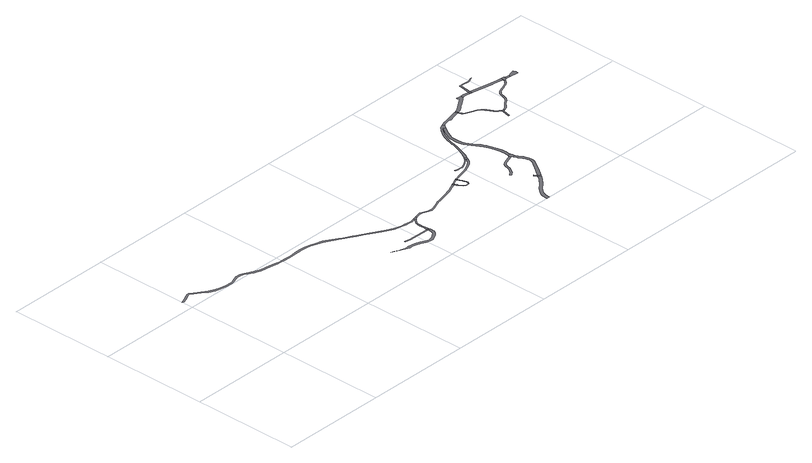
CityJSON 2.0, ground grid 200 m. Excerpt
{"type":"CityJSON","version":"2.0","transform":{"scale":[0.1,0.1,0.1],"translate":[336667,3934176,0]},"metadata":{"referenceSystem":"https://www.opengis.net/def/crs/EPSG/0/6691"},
"CityObjects":{
"road1":{"type":"Road","attributes":{"RoadStructureAttribute.sectionType":"1"},"geometry":[{"type":"MultiSurface","lod":"1","boundaries":[[[0,1,2,3,4,5,6,7,8,9,10,11,12,13,14,15,16,17,18,19,20,21,22,23,24,25,26,27,28,29,30,31,32,33,34,35,36,37,38,39,40,41,42,43,44,45,46,47,48,49,50,51,52,53,54,55,56,57,58,59,60,61,62,63,64,65,66,67,68,69,70,71,72,73,74,75,76,77,78,79,80,81,82,83,84,85,86,87,88,89,90,91,92,93,94,95,96,97,98,99,100,101,102,103,104,105,106,107,108,109,110,111,112,113,9,114,115,116,117,118,119,120,121,122,123,124]]]}]},
"road2":{"type":"Road","attributes":{"RoadStructureAttribute.sectionType":"1"},"geometry":[{"type":"MultiSurface","lod":"1","boundaries":[[[125,126,127,128,129,130,131,132,133,134,135,136,137,138,139,140,141,142,143,144,145,146,147,148,149,150,151,152,153,154,155,156,157,158,159,160,161,162,163]]]}]},
"road3":{"type":"Road","attributes":{"RoadStructureAttribute.sectionType":"1"},"geometry":[{"type":"MultiSurface","lod":"1","boundaries":[[[123,164,165,166,167,168,169,170,171,172,173,125]]]}]},
"road4":{"type":"Road","geometry":[{"type":"MultiSurface","lod":"1","boundaries":[[[174,124,123,125,163]]]}]},
"road5":{"type":"Road","geometry":[{"type":"MultiSurface","lod":"1","boundaries":[[[10,9,8,175,176]]]}]},
"road6":{"type":"Road","attributes":{"RoadStructureAttribute.sectionType":"1"},"geometry":[{"type":"MultiSurface","lod":"1","boundaries":[[[177,178,179,180,181,182,183,184,185,186,187,188,189,190,191,192,193,176,175,194,195,196,197,198,199,200,201,202,203,204,205,206,207,208,209,210,211,212]]]}]},
"road7":{"type":"Road","geometry":[{"type":"MultiSurface","lod":"1","boundaries":[[[213,214,177,212]]]}]},
"road8":{"type":"Road","attributes":{"RoadStructureAttribute.sectionType":"1"},"geometry":[{"type":"MultiSurface","lod":"1","boundaries":[[[215,216,217,214,213,212,218,219,220,221,222,223,224,225,226,227,228,229,230,231,232,233,234],[235,236,234,237,238,239,240,241,242,243,244,245,246,247,248,249,250,251,213]]]}]},
"road9":{"type":"Road","geometry":[{"type":"MultiSurface","lod":"1","boundaries":[[[233,252,215,234]]]}]},
"road10":{"type":"Road","attributes":{"RoadStructureAttribute.sectionType":"1"},"geometry":[{"type":"MultiSurface","lod":"1","boundaries":[[[253,254,255,256,257,258,259,260,261,262,263,252,233,264,265,266,267,268,269,270,271]]]}]},
"road11":{"type":"Road","attributes":{"RoadStructureAttribute.sectionType":"1"},"geometry":[{"type":"MultiSurface","lod":"1","boundaries":[[[272,273,274,275,276,277,278,279,280,281,282,283,284,285,286,287,288,289,290,291,292,293,294,295,296,297,298,299,300,301,302]]]}]},
"road12":{"type":"Road","attributes":{"RoadStructureAttribute.sectionType":"1"},"geometry":[{"type":"MultiSurface","lod":"1","boundaries":[[[303,304,305,306,307,308,309,310,311,312,313,314,315,316,317,318,319,320,321,253]]]}]},
"road13":{"type":"Road","geometry":[{"type":"MultiSurface","lod":"1","boundaries":[[[322,323,324,325,326,303,253,271]]]}]},
"road14":{"type":"Road","geometry":[{"type":"MultiSurface","lod":"1","boundaries":[[[327,328,329,330]]]}]},
"road15":{"type":"Road","geometry":[{"type":"MultiSurface","lod":"1","boundaries":[[[329,302,301,331,330]]]}]},
"road16":{"type":"Road","attributes":{"RoadStructureAttribute.sectionType":"1"},"geometry":[{"type":"MultiSurface","lod":"1","boundaries":[[[332,333,334,335,336,337,338,339,340,341,342,343,344,345,346,347,348,349,350,351,352,353,354]]]}]},
"road17":{"type":"Road","attributes":{"RoadStructureAttribute.sectionType":"1"},"geometry":[{"type":"MultiSurface","lod":"1","boundaries":[[[355,356,357,358,359,360,361,362,363,364,365,366,330,331,367,368,369,370,371,372,373,374,375,376,377,378,379]]]}]},
"road18":{"type":"Road","attributes":{"RoadStructureAttribute.sectionType":"1"},"geometry":[{"type":"MultiSurface","lod":"1","boundaries":[[[380,381,382,383,384,385,386,387,388,389,390,391,392,393,394,395,396,397,398,326,325,399,400,401,402,403,404,405,406,407,408,409,410,411,412,413,414]]]}]},
"road19":{"type":"Road","geometry":[{"type":"MultiSurface","lod":"1","boundaries":[[[378,415,416,417,354,353,418,379]]]}]},
"road20":{"type":"Road","attributes":{"RoadStructureAttribute.sectionType":"1"},"geometry":[{"type":"MultiSurface","lod":"1","boundaries":[[[419,420,421,422,423,424,425,426,427,428,429,430,431,432,433,434,435,436,412,411,437,438,439,440,441,442,443,444,445,446,447,448,449,450,451,452,453,454,455,417,416]]]}]},
"road21":{"type":"Road","geometry":[{"type":"MultiSurface","lod":"1","boundaries":[[[414,456,457,458,459,460,461,462,463,464,465,466,467,468,469,380]]]}]},
"road22":{"type":"Road","geometry":[{"type":"MultiSurface","lod":"1","boundaries":[[[470,471,464,463]]]}]},
"road23":{"type":"Road","attributes":{"RoadStructureAttribute.sectionType":"1"},"geometry":[{"type":"MultiSurface","lod":"1","boundaries":[[[463,472,473,474,475,476,477,478,479,480,481,482,483,484,485,486,487,488,489,490,491,492,493,494,495,496,497,498,499,500,501,470]]]}]},
"road24":{"type":"Road","attributes":{"RoadStructureAttribute.sectionType":"1"},"geometry":[{"type":"MultiSurface","lod":"1","boundaries":[[[502,503,504,505,506,507,471,470,508,509,510,511,512,513,514,515,516,517,518,519,520]]]}]},
"road25":{"type":"Road","geometry":[{"type":"MultiSurface","lod":"1","boundaries":[[[521,522,523,524,525,526]]]}]},
"road26":{"type":"Road","geometry":[{"type":"MultiSurface","lod":"1","boundaries":[[[525,527,528,487,486,526]]]}]},
"road27":{"type":"Road","geometry":[{"type":"MultiSurface","lod":"1","boundaries":[[[529,530,531,532,517,516,533,534,535,536]]]}]},
"road28":{"type":"Road","geometry":[{"type":"MultiSurface","lod":"1","boundaries":[[[537,538,529,536]]]}]},
"road29":{"type":"Road","attributes":{"RoadStructureAttribute.sectionType":"1"},"geometry":[{"type":"MultiSurface","lod":"1","boundaries":[[[539,540,541,542,543,544,545,546,547,548,549,550,551,552,553,554,555,556,557,558,559,560,561,562,563,564,565,566,567,568,569,570,571,528,527,572,573,574,575,576,577,578,579,580,581,582,583,584,585,586,587,588,589,590,591,592,593,594,595,596,597,598,599,600,601,602,603,604]]]}]},
"road30":{"type":"Road","attributes":{"RoadStructureAttribute.sectionType":"1"},"geometry":[{"type":"MultiSurface","lod":"1","boundaries":[[[605,606,607,608,609,610,611,612,613,614,615,616,617,618,529,538]]]}]},
"road31":{"type":"Road","attributes":{"RoadStructureAttribute.sectionType":"1"},"geometry":[{"type":"MultiSurface","lod":"1","boundaries":[[[619,620,621,622,623,624,538,537,625,626,627,628,629,630,631]]]}]},
"road32":{"type":"Road","geometry":[{"type":"MultiSurface","lod":"1","boundaries":[[[632,633,634,631,630,635,539,604]]]}]},
"road33":{"type":"Road","attributes":{"RoadStructureAttribute.sectionType":"1"},"geometry":[{"type":"MultiSurface","lod":"1","boundaries":[[[633,632,636,637]]]}]},
"road34":{"type":"Road","geometry":[{"type":"MultiSurface","lod":"1","boundaries":[[[636,638,639,640,641,642,643,637]]]}]}
},
"vertices":[
[4315,826,0],[4303,902,0],[4302,910,0],[4302,969,0],[4302,1009,0],[4307,1043,0],[4318,1062,0],[4363,1111,0],[4382,1125,0],[4368,1145,0],[4363,1173,0],[4282,1156,0],[4232,1157,0],[4155,1164,0],[4100,1172,0],[4053,1182,0],[3938,1220,0],[3789,1295,0],[3575,1414,0],[3541,1432,0],[3377,1521,0],[3324,1548,0],[3178,1629,0],[3110,1667,0],[2924,1779,0],[2885,1799,0],[2759,1844,0],[2663,1867,0],[2566,1889,0],[2470,1898,0],[2371,1897,0],[2209,1888,0],[2073,1890,0],[1958,1897,0],[1905,1904,0],[1777,1933,0],[1655,1942,0],[1561,1960,0],[1458,2002,0],[1314,2080,0],[1256,2105,0],[1205,2112,0],[1170,2112,0],[1158,2111,0],[1070,2080,0],[1067,2080,0],[1041,2065,0],[993,2048,0],[964,2045,0],[855,2053,0],[735,2073,0],[642,2096,0],[540,2143,0],[442,2213,0],[340,2290,0],[271,2329,0],[241,2331,0],[223,2326,0],[196,2314,0],[173,2304,0],[135,2287,0],[90,2266,0],[31,2239,0],[5,2228,0],[49,2209,0],[149,2255,0],[235,2293,0],[245,2296,0],[260,2294,0],[321,2261,0],[421,2185,0],[522,2113,0],[630,2062,0],[728,2039,0],[851,2018,0],[964,2010,0],[1001,2014,0],[1056,2033,0],[1081,2047,0],[1113,2059,0],[1164,2076,0],[1203,2077,0],[1246,2071,0],[1299,2049,0],[1443,1970,0],[1551,1926,0],[1562,1924,0],[1650,1907,0],[1772,1898,0],[1899,1870,0],[1954,1862,0],[2072,1855,0],[2209,1853,0],[2372,1862,0],[2469,1863,0],[2560,1855,0],[2648,1834,0],[2749,1810,0],[2871,1766,0],[2907,1748,0],[3092,1637,0],[3307,1518,0],[3360,1490,0],[3461,1436,0],[3559,1383,0],[3736,1285,0],[3772,1264,0],[3921,1189,0],[4043,1155,0],[4093,1144,0],[4120,1140,0],[4150,1136,0],[4228,1129,0],[4283,1128,0],[4345,1129,0],[4338,1121,0],[4298,1076,0],[4283,1052,0],[4277,1011,0],[4277,962,0],[4277,911,0],[4277,902,0],[4275,822,0],[4275,796,0],[4319,805,0],
[4275,771,0],[4276,730,0],[4273,702,0],[4268,688,0],[4266,682,0],[4248,660,0],[4202,620,0],[4152,589,0],[4111,570,0],[4098,567,0],[4067,570,0],[4003,592,0],[3926,629,0],[3833,660,0],[3770,671,0],[3691,676,0],[3626,673,0],[3589,679,0],[3509,704,0],[3426,744,0],[3377,761,0],[3687,626,0],[3690,626,0],[3764,622,0],[3820,611,0],[3907,583,0],[3984,546,0],[4057,521,0],[4101,517,0],[4126,522,0],[4176,544,0],[4232,580,0],[4247,592,0],[4284,625,0],[4310,657,0],[4318,679,0],[4323,691,0],[4326,728,0],[4325,771,0],
[4150,796,0],[3943,804,0],[3890,808,0],[3773,826,0],[3767,827,0],[3767,824,0],[3763,802,0],[3887,783,0],[3942,779,0],[4150,771,0],
[4325,777,0],
[4434,1161,0],[4426,1190,0],
[5539,1409,0],[5452,1367,0],[5410,1349,0],[5383,1336,0],[5333,1319,0],[5257,1299,0],[5165,1277,0],[5047,1249,0],[5001,1237,0],[4893,1196,0],[4812,1163,0],[4771,1152,0],[4759,1152,0],[4699,1166,0],[4597,1206,0],[4553,1219,0],[4508,1213,0],[4510,1182,0],[4514,1184,0],[4551,1188,0],[4574,1182,0],[4588,1178,0],[4690,1137,0],[4755,1123,0],[4774,1122,0],[4821,1135,0],[4904,1168,0],[5010,1209,0],[5055,1220,0],[5173,1248,0],[5264,1270,0],[5342,1291,0],[5394,1308,0],[5464,1340,0],[5476,1346,0],[5552,1381,0],
[5573,1391,0],[5560,1418,0],
[5680,1469,0],[5672,1466,0],[5577,1426,0],[5573,1341,0],[5588,1315,0],[5589,1313,0],[5635,1251,0],[5646,1243,0],[5677,1220,0],[5696,1215,0],[5729,1218,0],[5751,1234,0],[5764,1257,0],[5769,1278,0],[5764,1304,0],[5754,1333,0],[5742,1365,0],[5736,1381,0],[5710,1450,0],[5691,1442,0],[5589,1399,0],[5671,1433,0],[5719,1370,0],[5723,1358,0],[5732,1334,0],[5745,1298,0],[5748,1278,0],[5745,1264,0],[5736,1248,0],[5722,1238,0],[5698,1236,0],[5686,1239,0],[5651,1264,0],[5649,1266,0],[5608,1320,0],[5602,1329,0],[5597,1340,0],
[5698,1477,0],
[6244,1752,0],[6226,1717,0],[6217,1704,0],[6207,1689,0],[6190,1669,0],[6098,1607,0],[6019,1571,0],[6013,1568,0],[5998,1561,0],[5830,1520,0],[5723,1487,0],[5733,1459,0],[5838,1491,0],[5935,1515,0],[6008,1533,0],[6114,1577,0],[6181,1619,0],[6237,1671,0],[6274,1735,0],
[6645,547,0],[6604,497,0],[6597,489,0],[6575,464,0],[6573,461,0],[6525,409,0],[6480,370,0],[6477,368,0],[6405,310,0],[6395,298,0],[6353,250,0],[6324,216,0],[6293,158,0],[6270,112,0],[6257,22,0],[6258,3,0],[6330,7,0],[6328,30,0],[6333,91,0],[6337,114,0],[6343,132,0],[6373,190,0],[6445,266,0],[6517,325,0],[6556,358,0],[6566,367,0],[6617,422,0],[6679,497,0],[6691,512,0],[6701,526,0],[6654,560,0],
[6224,1771,0],[6215,1762,0],[6186,1734,0],[6136,1699,0],[6075,1666,0],[6033,1652,0],[6002,1647,0],[5972,1648,0],[5938,1653,0],[5877,1664,0],[5874,1645,0],[5935,1633,0],[5970,1628,0],[6004,1627,0],[6038,1633,0],[6083,1648,0],[6147,1682,0],[6199,1719,0],[6230,1747,0],
[6279,1744,0],[6280,1746,0],[6285,1756,0],[6298,1781,0],[6254,1803,0],
[6632,640,0],[6616,619,0],[6648,568,0],[6669,582,0],
[6717,548,0],
[6666,1261,0],[6591,1230,0],[6588,1229,0],[6553,1206,0],[6528,1175,0],[6515,1137,0],[6500,1074,0],[6486,1037,0],[6435,968,0],[6375,921,0],[6398,892,0],[6430,917,0],[6462,942,0],[6519,1019,0],[6536,1063,0],[6551,1127,0],[6561,1156,0],[6579,1179,0],[6605,1196,0],[6653,1216,0],[6679,1227,0],[6787,1261,0],[6774,1300,0],
[6837,1184,0],[6845,1171,0],[6888,1102,0],[6901,1072,0],[6907,1057,0],[6915,1028,0],[6917,991,0],[6915,956,0],[6901,910,0],[6894,898,0],[6876,872,0],[6766,720,0],[6814,686,0],[6936,871,0],[6937,872,0],[6947,890,0],[6965,947,0],[6967,991,0],[6965,1036,0],[6955,1074,0],[6932,1125,0],[6914,1155,0],[6882,1207,0],[6862,1255,0],[6814,1241,0],
[6734,2730,0],[6688,2706,0],[6659,2685,0],[6652,2677,0],[6609,2630,0],[6565,2568,0],[6528,2513,0],[6495,2452,0],[6467,2385,0],[6462,2363,0],[6455,2325,0],[6448,2295,0],[6429,2223,0],[6426,2208,0],[6411,2151,0],[6394,2099,0],[6373,2039,0],[6330,1930,0],[6293,1861,0],[6333,1851,0],[6371,1947,0],[6402,2032,0],[6429,2106,0],[6450,2191,0],[6472,2285,0],[6495,2364,0],[6522,2435,0],[6558,2500,0],[6589,2552,0],[6632,2611,0],[6675,2656,0],[6678,2653,0],[6720,2625,0],[6739,2663,0],[6761,2687,0],
[6855,1297,0],[6852,1341,0],[6794,1337,0],[6804,1267,0],
[6850,1367,0],[6851,1442,0],[6851,1451,0],[6847,1510,0],[6833,1602,0],[6794,1729,0],[6771,1789,0],[6761,1816,0],[6730,1877,0],[6653,1991,0],[6651,1995,0],[6618,2047,0],[6595,2101,0],[6583,2133,0],[6574,2211,0],[6584,2365,0],[6600,2416,0],[6639,2502,0],[6595,2526,0],[6553,2434,0],[6534,2374,0],[6524,2209,0],[6534,2122,0],[6548,2083,0],[6574,2024,0],[6609,1967,0],[6611,1964,0],[6686,1852,0],[6715,1796,0],[6732,1751,0],[6747,1713,0],[6784,1591,0],[6798,1504,0],[6796,1465,0],[6796,1456,0],[6795,1429,0],[6795,1373,0],
[6785,2702,0],[6833,2721,0],[6901,2734,0],[6947,2730,0],[6958,2729,0],[7031,2748,0],[7168,2785,0],[7178,2788,0],[7162,2840,0],[7153,2838,0],[7006,2800,0],[6893,2778,0],[6821,2764,0],[6765,2742,0],
[7197,2794,0],[7181,2846,0],
[7202,2728,0],[7216,2706,0],[7222,2699,0],[7254,2678,0],[7355,2640,0],[7445,2602,0],[7496,2571,0],[7501,2565,0],[7517,2547,0],[7536,2521,0],[7548,2505,0],[7603,2403,0],[7630,2366,0],[7668,2334,0],[7706,2309,0],[7717,2326,0],[7680,2350,0],[7645,2379,0],[7620,2413,0],[7565,2515,0],[7551,2535,0],[7533,2559,0],[7518,2576,0],[7509,2586,0],[7454,2619,0],[7363,2659,0],[7263,2696,0],[7235,2714,0],[7232,2717,0],[7220,2737,0],
[7491,3069,0],[7507,3052,0],[7392,2971,0],[7304,2911,0],[7244,2870,0],[7209,2854,0],[7232,2804,0],[7270,2819,0],[7335,2866,0],[7358,2881,0],[7386,2900,0],[7424,2926,0],[7539,3007,0],[7568,3028,0],[7591,3039,0],[7582,3094,0],[7500,3096,0],[7489,3098,0],[7485,3071,0],
[7705,2286,0],[7670,2133,0],[7689,2129,0],[7724,2278,0],[7730,2287,0],[7705,2289,0],
[7750,2292,0],[7743,2319,0],
[7754,3083,0],[7657,3098,0],[7629,3102,0],[7592,3097,0],[7603,3043,0],[7629,3046,0],[7676,3039,0],[7746,3029,0],
[7774,3025,0],[7782,3079,0],
[8402,2904,0],[8381,2874,0],[8359,2847,0],[8346,2833,0],[8335,2826,0],[8314,2813,0],[8279,2798,0],[8213,2772,0],[8140,2745,0],[8112,2732,0],[8097,2722,0],[8081,2706,0],[8072,2696,0],[8067,2690,0],[8053,2669,0],[8045,2650,0],[8032,2610,0],[8025,2578,0],[8015,2551,0],[8011,2541,0],[8001,2523,0],[7999,2520,0],[7982,2498,0],[7973,2487,0],[7960,2476,0],[7945,2465,0],[7926,2453,0],[7903,2435,0],[7883,2416,0],[7830,2364,0],[7820,2354,0],[7805,2343,0],[7756,2322,0],[7765,2296,0],[7819,2319,0],[7838,2332,0],[7850,2344,0],[7902,2396,0],[7921,2413,0],[7943,2431,0],[7960,2442,0],[7977,2453,0],[7993,2467,0],[8004,2481,0],[8021,2503,0],[8022,2504,0],[8036,2528,0],[8041,2541,0],[8052,2570,0],[8059,2602,0],[8072,2641,0],[8078,2655,0],[8089,2673,0],[8101,2686,0],[8105,2690,0],[8114,2700,0],[8126,2707,0],[8151,2719,0],[8222,2749,0],[8288,2775,0],[8325,2791,0],[8349,2805,0],[8362,2814,0],[8378,2830,0],[8401,2858,0],[8423,2889,0],
[7801,3180,0],[7816,3296,0],[7895,3294,0],[7967,3293,0],[7989,3292,0],[8007,3294,0],[8098,3329,0],[8083,3345,0],[7992,3311,0],[7990,3312,0],[7968,3313,0],[7895,3314,0],[7790,3316,0],[7773,3185,0],
[8388,2976,0],[8322,2987,0],[8205,3005,0],[8008,3041,0],[7808,3075,0],[7793,3077,0],[7799,3021,0],[7998,2987,0],[8196,2950,0],[8228,2945,0],[8380,2922,0],[8404,2919,0],[8412,2973,0],
[8468,2912,0],[8472,2957,0],[8474,2965,0],[8407,2910,0],
[8563,2904,0],[8567,2949,0],
[8717,2883,0],[8724,2938,0],[8713,2951,0],[8709,2965,0],[8705,2982,0],[8624,2967,0]
]}
